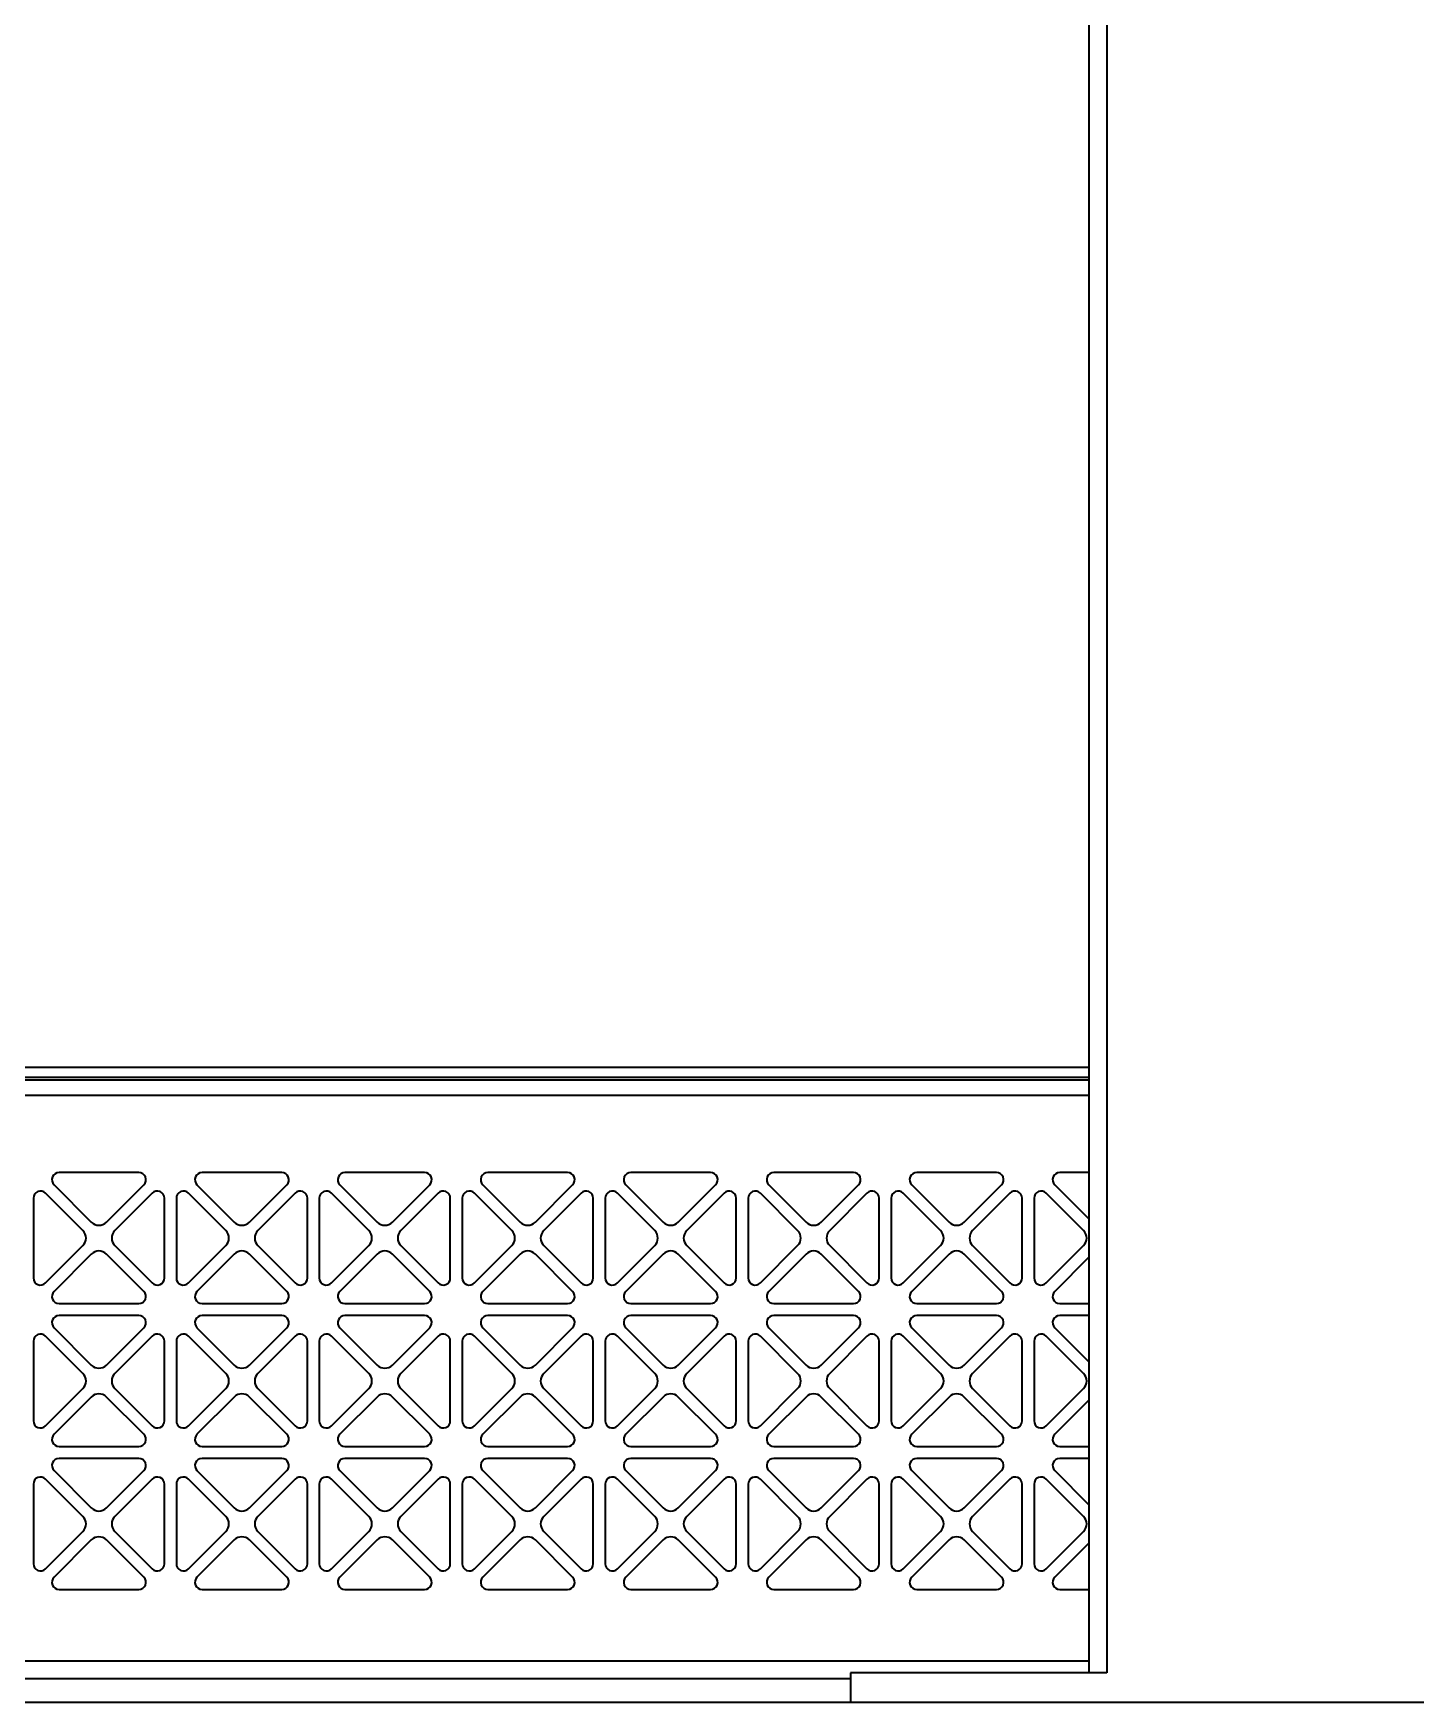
# Model space of a CAD drawing. Header units: millimetres. Extents: x 32496 to 166256, y 3504 to 23939.
# Drawn here: x 41824.4 to 42056.5, y 15203.3 to 15483.6 of the extents above; entities that cross this region are included whole.
import ezdxf

# ---------------------------------------------------------------- set-up
doc = ezdxf.new("R2010")
doc.units = ezdxf.units.MM
doc.layers.get('0').update_dxf_attribs({"lineweight": 35})

msp = doc.modelspace()

# ---------------------------------------------------------------- linework, layer by layer
at = {"linetype": 'Continuous'}
for p, q in [((42001.64, 17717.349), (42001.64, 15208.349)), ((42004.64, 17717.349), (42004.64, 15208.349)), ((41624.14, 15310.049), (42001.64, 15310.049)), ((41621.94, 15308.349), (42001.64, 15308.349)), ((42001.64, 15307.849), (41730.665, 15307.849)), ((41611.94, 15305.349), (42001.64, 15305.349)), ((41842.128, 15292.349), (41828.751, 15292.349)), ((41866.128, 15292.349), (41852.751, 15292.349)), ((41890.128, 15292.349), (41876.751, 15292.349)), ((41914.128, 15292.349), (41900.751, 15292.349)), ((41938.128, 15292.349), (41924.751, 15292.349)), ((41962.128, 15292.349), (41948.751, 15292.349)), ((41986.128, 15292.349), (41972.751, 15292.349)), ((42001.64, 15292.349), (41996.751, 15292.349)), ((41827.903, 15290.3), (41834.167, 15284.036)), ((41836.713, 15284.036), (41842.977, 15290.3)), ((41851.903, 15290.3), (41858.167, 15284.036)), ((41860.713, 15284.036), (41866.977, 15290.3)), ((41875.903, 15290.3), (41882.167, 15284.036)), ((41884.713, 15284.036), (41890.977, 15290.3)), ((41899.903, 15290.3), (41906.167, 15284.036)), ((41908.713, 15284.036), (41914.977, 15290.3)), ((41923.903, 15290.3), (41930.167, 15284.036)), ((41932.713, 15284.036), (41938.977, 15290.3)), ((41947.903, 15290.3), (41954.167, 15284.036)), ((41956.713, 15284.036), (41962.977, 15290.3)), ((41971.903, 15290.3), (41978.167, 15284.036)), ((41980.713, 15284.036), (41986.977, 15290.3)), ((41995.903, 15290.3), (42001.64, 15284.563)), ((41824.44, 15288.037), (41824.44, 15274.66)), ((41832.753, 15282.621), (41826.488, 15288.886)), ((41844.391, 15288.886), (41838.127, 15282.621)), ((41846.44, 15274.66), (41846.44, 15288.037)), ((41848.44, 15288.037), (41848.44, 15274.66)), ((41856.753, 15282.621), (41850.488, 15288.886)), ((41868.391, 15288.886), (41862.127, 15282.621)), ((41870.44, 15274.66), (41870.44, 15288.037)), ((41872.44, 15288.037), (41872.44, 15274.66)), ((41880.753, 15282.621), (41874.488, 15288.886)), ((41892.391, 15288.886), (41886.127, 15282.621)), ((41894.44, 15274.66), (41894.44, 15288.037)), ((41896.44, 15288.037), (41896.44, 15274.66)), ((41904.753, 15282.621), (41898.488, 15288.886)), ((41916.391, 15288.886), (41910.127, 15282.621)), ((41918.44, 15274.66), (41918.44, 15288.037)), ((41920.44, 15288.037), (41920.44, 15274.66)), ((41928.753, 15282.621), (41922.488, 15288.886)), ((41940.391, 15288.886), (41934.127, 15282.621)), ((41942.44, 15274.66), (41942.44, 15288.037)), ((41944.44, 15288.037), (41944.44, 15274.66)), ((41952.753, 15282.621), (41946.488, 15288.886)), ((41964.391, 15288.886), (41958.127, 15282.621)), ((41966.44, 15274.66), (41966.44, 15288.037)), ((41968.44, 15288.037), (41968.44, 15274.66)), ((41976.753, 15282.621), (41970.488, 15288.886)), ((41988.391, 15288.886), (41982.127, 15282.621)), ((41990.44, 15274.66), (41990.44, 15288.037)), ((41992.44, 15288.037), (41992.44, 15274.66)), ((42000.753, 15282.621), (41994.488, 15288.886)), ((41826.488, 15273.811), (41832.753, 15280.076)), ((41834.167, 15278.662), (41827.903, 15272.397)), ((41842.977, 15272.397), (41836.713, 15278.662)), ((41838.127, 15280.076), (41844.391, 15273.811)), ((41850.488, 15273.811), (41856.753, 15280.076)), ((41858.167, 15278.662), (41851.903, 15272.397)), ((41866.977, 15272.397), (41860.713, 15278.662)), ((41862.127, 15280.076), (41868.391, 15273.811)), ((41874.488, 15273.811), (41880.753, 15280.076)), ((41882.167, 15278.662), (41875.903, 15272.397)), ((41890.977, 15272.397), (41884.713, 15278.662)), ((41886.127, 15280.076), (41892.391, 15273.811)), ((41898.488, 15273.811), (41904.753, 15280.076)), ((41906.167, 15278.662), (41899.903, 15272.397)), ((41914.977, 15272.397), (41908.713, 15278.662)), ((41910.127, 15280.076), (41916.391, 15273.811)), ((41922.488, 15273.811), (41928.753, 15280.076)), ((41930.167, 15278.662), (41923.903, 15272.397)), ((41938.977, 15272.397), (41932.713, 15278.662)), ((41934.127, 15280.076), (41940.391, 15273.811)), ((41946.488, 15273.811), (41952.753, 15280.076)), ((41954.167, 15278.662), (41947.903, 15272.397)), ((41962.977, 15272.397), (41956.713, 15278.662)), ((41958.127, 15280.076), (41964.391, 15273.811)), ((41970.488, 15273.811), (41976.753, 15280.076)), ((41978.167, 15278.662), (41971.903, 15272.397)), ((41986.977, 15272.397), (41980.713, 15278.662)), ((41982.127, 15280.076), (41988.391, 15273.811)), ((41994.488, 15273.811), (42000.753, 15280.076)), ((42001.64, 15278.134), (41995.903, 15272.397)), ((41828.751, 15270.349), (41842.128, 15270.349)), ((41852.751, 15270.349), (41866.128, 15270.349)), ((41876.751, 15270.349), (41890.128, 15270.349)), ((41900.751, 15270.349), (41914.128, 15270.349)), ((41924.751, 15270.349), (41938.128, 15270.349)), ((41948.751, 15270.349), (41962.128, 15270.349)), ((41972.751, 15270.349), (41986.128, 15270.349)), ((41996.751, 15270.349), (42001.64, 15270.349)), ((41842.128, 15268.349), (41828.751, 15268.349)), ((41866.128, 15268.349), (41852.751, 15268.349)), ((41890.128, 15268.349), (41876.751, 15268.349)), ((41914.128, 15268.349), (41900.751, 15268.349)), ((41938.128, 15268.349), (41924.751, 15268.349)), ((41962.128, 15268.349), (41948.751, 15268.349)), ((41986.128, 15268.349), (41972.751, 15268.349)), ((42001.64, 15268.349), (41996.751, 15268.349)), ((41832.753, 15258.621), (41826.488, 15264.886)), ((41827.903, 15266.3), (41834.167, 15260.036)), ((41836.713, 15260.036), (41842.977, 15266.3)), ((41844.391, 15264.886), (41838.127, 15258.621)), ((41856.753, 15258.621), (41850.488, 15264.886)), ((41851.903, 15266.3), (41858.167, 15260.036)), ((41860.713, 15260.036), (41866.977, 15266.3)), ((41868.391, 15264.886), (41862.127, 15258.621)), ((41880.753, 15258.621), (41874.488, 15264.886)), ((41875.903, 15266.3), (41882.167, 15260.036)), ((41884.713, 15260.036), (41890.977, 15266.3)), ((41892.391, 15264.886), (41886.127, 15258.621)), ((41904.753, 15258.621), (41898.488, 15264.886)), ((41899.903, 15266.3), (41906.167, 15260.036)), ((41908.713, 15260.036), (41914.977, 15266.3)), ((41916.391, 15264.886), (41910.127, 15258.621)), ((41928.753, 15258.621), (41922.488, 15264.886)), ((41923.903, 15266.3), (41930.167, 15260.036)), ((41932.713, 15260.036), (41938.977, 15266.3)), ((41940.391, 15264.886), (41934.127, 15258.621)), ((41952.753, 15258.621), (41946.488, 15264.886)), ((41947.903, 15266.3), (41954.167, 15260.036)), ((41956.713, 15260.036), (41962.977, 15266.3)), ((41964.391, 15264.886), (41958.127, 15258.621)), ((41976.753, 15258.621), (41970.488, 15264.886)), ((41971.903, 15266.3), (41978.167, 15260.036)), ((41980.713, 15260.036), (41986.977, 15266.3)), ((41988.391, 15264.886), (41982.127, 15258.621)), ((42000.753, 15258.621), (41994.488, 15264.886)), ((41995.903, 15266.3), (42001.64, 15260.563)), ((41824.44, 15264.037), (41824.44, 15250.66)), ((41846.44, 15250.66), (41846.44, 15264.037)), ((41848.44, 15264.037), (41848.44, 15250.66)), ((41870.44, 15250.66), (41870.44, 15264.037)), ((41872.44, 15264.037), (41872.44, 15250.66)), ((41894.44, 15250.66), (41894.44, 15264.037)), ((41896.44, 15264.037), (41896.44, 15250.66)), ((41918.44, 15250.66), (41918.44, 15264.037)), ((41920.44, 15264.037), (41920.44, 15250.66)), ((41942.44, 15250.66), (41942.44, 15264.037)), ((41944.44, 15264.037), (41944.44, 15250.66)), ((41966.44, 15250.66), (41966.44, 15264.037)), ((41968.44, 15264.037), (41968.44, 15250.66)), ((41990.44, 15250.66), (41990.44, 15264.037)), ((41992.44, 15264.037), (41992.44, 15250.66)), ((41826.488, 15249.811), (41832.753, 15256.076)), ((41838.127, 15256.076), (41844.391, 15249.811)), ((41850.488, 15249.811), (41856.753, 15256.076)), ((41862.127, 15256.076), (41868.391, 15249.811)), ((41874.488, 15249.811), (41880.753, 15256.076)), ((41886.127, 15256.076), (41892.391, 15249.811)), ((41898.488, 15249.811), (41904.753, 15256.076)), ((41910.127, 15256.076), (41916.391, 15249.811)), ((41922.488, 15249.811), (41928.753, 15256.076)), ((41934.127, 15256.076), (41940.391, 15249.811)), ((41946.488, 15249.811), (41952.753, 15256.076)), ((41958.127, 15256.076), (41964.391, 15249.811)), ((41970.488, 15249.811), (41976.753, 15256.076)), ((41982.127, 15256.076), (41988.391, 15249.811)), ((41994.488, 15249.811), (42000.753, 15256.076)), ((41834.167, 15254.662), (41827.903, 15248.397)), ((41842.977, 15248.397), (41836.713, 15254.662)), ((41858.167, 15254.662), (41851.903, 15248.397)), ((41866.977, 15248.397), (41860.713, 15254.662)), ((41882.167, 15254.662), (41875.903, 15248.397)), ((41890.977, 15248.397), (41884.713, 15254.662)), ((41906.167, 15254.662), (41899.903, 15248.397)), ((41914.977, 15248.397), (41908.713, 15254.662)), ((41930.167, 15254.662), (41923.903, 15248.397)), ((41938.977, 15248.397), (41932.713, 15254.662)), ((41954.167, 15254.662), (41947.903, 15248.397)), ((41962.977, 15248.397), (41956.713, 15254.662)), ((41978.167, 15254.662), (41971.903, 15248.397)), ((41986.977, 15248.397), (41980.713, 15254.662)), ((42001.64, 15254.134), (41995.903, 15248.397)), ((41828.751, 15246.349), (41842.128, 15246.349)), ((41852.751, 15246.349), (41866.128, 15246.349)), ((41876.751, 15246.349), (41890.128, 15246.349)), ((41900.751, 15246.349), (41914.128, 15246.349)), ((41924.751, 15246.349), (41938.128, 15246.349)), ((41948.751, 15246.349), (41962.128, 15246.349)), ((41972.751, 15246.349), (41986.128, 15246.349)), ((41996.751, 15246.349), (42001.64, 15246.349)), ((41827.903, 15242.3), (41834.167, 15236.036)), ((41842.128, 15244.349), (41828.751, 15244.349)), ((41836.713, 15236.036), (41842.977, 15242.3)), ((41851.903, 15242.3), (41858.167, 15236.036)), ((41866.128, 15244.349), (41852.751, 15244.349)), ((41860.713, 15236.036), (41866.977, 15242.3)), ((41875.903, 15242.3), (41882.167, 15236.036)), ((41890.128, 15244.349), (41876.751, 15244.349)), ((41884.713, 15236.036), (41890.977, 15242.3)), ((41899.903, 15242.3), (41906.167, 15236.036)), ((41914.128, 15244.349), (41900.751, 15244.349)), ((41908.713, 15236.036), (41914.977, 15242.3)), ((41923.903, 15242.3), (41930.167, 15236.036)), ((41938.128, 15244.349), (41924.751, 15244.349)), ((41932.713, 15236.036), (41938.977, 15242.3)), ((41947.903, 15242.3), (41954.167, 15236.036)), ((41962.128, 15244.349), (41948.751, 15244.349)), ((41956.713, 15236.036), (41962.977, 15242.3)), ((41971.903, 15242.3), (41978.167, 15236.036)), ((41986.128, 15244.349), (41972.751, 15244.349)), ((41980.713, 15236.036), (41986.977, 15242.3)), ((41995.903, 15242.3), (42001.64, 15236.563)), ((42001.64, 15244.349), (41996.751, 15244.349)), ((41824.44, 15240.037), (41824.44, 15226.66)), ((41832.753, 15234.621), (41826.488, 15240.886)), ((41844.391, 15240.886), (41838.127, 15234.621)), ((41846.44, 15226.66), (41846.44, 15240.037)), ((41848.44, 15240.037), (41848.44, 15226.66)), ((41856.753, 15234.621), (41850.488, 15240.886)), ((41868.391, 15240.886), (41862.127, 15234.621)), ((41870.44, 15226.66), (41870.44, 15240.037)), ((41872.44, 15240.037), (41872.44, 15226.66)), ((41880.753, 15234.621), (41874.488, 15240.886)), ((41892.391, 15240.886), (41886.127, 15234.621)), ((41894.44, 15226.66), (41894.44, 15240.037)), ((41896.44, 15240.037), (41896.44, 15226.66)), ((41904.753, 15234.621), (41898.488, 15240.886)), ((41916.391, 15240.886), (41910.127, 15234.621)), ((41918.44, 15226.66), (41918.44, 15240.037)), ((41920.44, 15240.037), (41920.44, 15226.66)), ((41928.753, 15234.621), (41922.488, 15240.886)), ((41940.391, 15240.886), (41934.127, 15234.621)), ((41942.44, 15226.66), (41942.44, 15240.037)), ((41944.44, 15240.037), (41944.44, 15226.66)), ((41952.753, 15234.621), (41946.488, 15240.886)), ((41964.391, 15240.886), (41958.127, 15234.621)), ((41966.44, 15226.66), (41966.44, 15240.037)), ((41968.44, 15240.037), (41968.44, 15226.66)), ((41976.753, 15234.621), (41970.488, 15240.886)), ((41988.391, 15240.886), (41982.127, 15234.621)), ((41990.44, 15226.66), (41990.44, 15240.037)), ((41992.44, 15240.037), (41992.44, 15226.66)), ((42000.753, 15234.621), (41994.488, 15240.886)), ((41826.488, 15225.811), (41832.753, 15232.076)), ((41834.167, 15230.662), (41827.903, 15224.397)), ((41842.977, 15224.397), (41836.713, 15230.662)), ((41838.127, 15232.076), (41844.391, 15225.811)), ((41850.488, 15225.811), (41856.753, 15232.076)), ((41858.167, 15230.662), (41851.903, 15224.397)), ((41866.977, 15224.397), (41860.713, 15230.662)), ((41862.127, 15232.076), (41868.391, 15225.811)), ((41874.488, 15225.811), (41880.753, 15232.076)), ((41882.167, 15230.662), (41875.903, 15224.397)), ((41890.977, 15224.397), (41884.713, 15230.662)), ((41886.127, 15232.076), (41892.391, 15225.811)), ((41898.488, 15225.811), (41904.753, 15232.076)), ((41906.167, 15230.662), (41899.903, 15224.397)), ((41914.977, 15224.397), (41908.713, 15230.662)), ((41910.127, 15232.076), (41916.391, 15225.811)), ((41922.488, 15225.811), (41928.753, 15232.076)), ((41930.167, 15230.662), (41923.903, 15224.397)), ((41938.977, 15224.397), (41932.713, 15230.662)), ((41934.127, 15232.076), (41940.391, 15225.811)), ((41946.488, 15225.811), (41952.753, 15232.076)), ((41954.167, 15230.662), (41947.903, 15224.397)), ((41962.977, 15224.397), (41956.713, 15230.662)), ((41958.127, 15232.076), (41964.391, 15225.811)), ((41970.488, 15225.811), (41976.753, 15232.076)), ((41978.167, 15230.662), (41971.903, 15224.397)), ((41986.977, 15224.397), (41980.713, 15230.662)), ((41982.127, 15232.076), (41988.391, 15225.811)), ((41994.488, 15225.811), (42000.753, 15232.076)), ((42001.64, 15230.134), (41995.903, 15224.397)), ((41828.751, 15222.349), (41842.128, 15222.349)), ((41852.751, 15222.349), (41866.128, 15222.349)), ((41876.751, 15222.349), (41890.128, 15222.349)), ((41900.751, 15222.349), (41914.128, 15222.349)), ((41924.751, 15222.349), (41938.128, 15222.349)), ((41948.751, 15222.349), (41962.128, 15222.349)), ((41972.751, 15222.349), (41986.128, 15222.349)), ((41996.751, 15222.349), (42001.64, 15222.349)), ((41611.94, 15210.349), (42001.64, 15210.349)), ((41961.64, 15208.349), (41961.64, 15203.349)), ((42004.64, 15208.349), (41961.64, 15208.349)), ((41961.64, 15207.349), (41134.64, 15207.349)), ((41961.64, 15203.349), (41134.64, 15203.349)), ((42141.64, 15203.349), (41961.64, 15203.349))]:
    msp.add_line(p, q, dxfattribs=at)
for centre, radius, start, end in [((41828.751, 15291.149), 1.2, 90, 225), ((41842.128, 15291.149), 1.2, 315, 90), ((41852.751, 15291.149), 1.2, 90, 225), ((41866.128, 15291.149), 1.2, 315, 90), ((41876.751, 15291.149), 1.2, 90, 225), ((41890.128, 15291.149), 1.2, 315, 90), ((41900.751, 15291.149), 1.2, 90, 225), ((41914.128, 15291.149), 1.2, 315, 90), ((41924.751, 15291.149), 1.2, 90, 225), ((41938.128, 15291.149), 1.2, 315, 90), ((41948.751, 15291.149), 1.2, 90, 225), ((41962.128, 15291.149), 1.2, 315, 90), ((41972.751, 15291.149), 1.2, 90, 225), ((41986.128, 15291.149), 1.2, 315, 90), ((41996.751, 15291.149), 1.2, 90, 225), ((41825.64, 15288.037), 1.2, 45, 180), ((41845.24, 15288.037), 1.2, 0, 135), ((41849.64, 15288.037), 1.2, 45, 180), ((41869.24, 15288.037), 1.2, 0, 135), ((41873.64, 15288.037), 1.2, 45, 180), ((41893.24, 15288.037), 1.2, 0, 135), ((41897.64, 15288.037), 1.2, 45, 180), ((41917.24, 15288.037), 1.2, 0, 135), ((41921.64, 15288.037), 1.2, 45, 180), ((41941.24, 15288.037), 1.2, 0, 135), ((41945.64, 15288.037), 1.2, 45, 180), ((41965.24, 15288.037), 1.2, 0, 135), ((41969.64, 15288.037), 1.2, 45, 180), ((41989.24, 15288.037), 1.2, 0, 135), ((41993.64, 15288.037), 1.2, 45, 180), ((41835.44, 15285.308), 1.8, 225, 315), ((41859.44, 15285.308), 1.8, 225, 315), ((41883.44, 15285.308), 1.8, 225, 315), ((41907.44, 15285.308), 1.8, 225, 315), ((41931.44, 15285.308), 1.8, 225, 315), ((41955.44, 15285.308), 1.8, 225, 315), ((41979.44, 15285.308), 1.8, 225, 315), ((41831.48, 15281.349), 1.8, 315, 45), ((41839.4, 15281.349), 1.8, 135, 225), ((41855.48, 15281.349), 1.8, 315, 45), ((41863.4, 15281.349), 1.8, 135, 225), ((41879.48, 15281.349), 1.8, 315, 45), ((41887.4, 15281.349), 1.8, 135, 225), ((41903.48, 15281.349), 1.8, 315, 45), ((41911.4, 15281.349), 1.8, 135, 225), ((41927.48, 15281.349), 1.8, 315, 45), ((41935.4, 15281.349), 1.8, 135, 225), ((41951.48, 15281.349), 1.8, 315, 45), ((41959.4, 15281.349), 1.8, 135, 225), ((41975.48, 15281.349), 1.8, 315, 45), ((41983.4, 15281.349), 1.8, 135, 225), ((41999.48, 15281.349), 1.8, 315, 45), ((41835.44, 15277.389), 1.8, 45, 135), ((41859.44, 15277.389), 1.8, 45, 135), ((41883.44, 15277.389), 1.8, 45, 135), ((41907.44, 15277.389), 1.8, 45, 135), ((41931.44, 15277.389), 1.8, 45, 135), ((41955.44, 15277.389), 1.8, 45, 135), ((41979.44, 15277.389), 1.8, 45, 135), ((41825.64, 15274.66), 1.2, 180, 315), ((41845.24, 15274.66), 1.2, 225, 0), ((41849.64, 15274.66), 1.2, 180, 315), ((41869.24, 15274.66), 1.2, 225, 0), ((41873.64, 15274.66), 1.2, 180, 315), ((41893.24, 15274.66), 1.2, 225, 0), ((41897.64, 15274.66), 1.2, 180, 315), ((41917.24, 15274.66), 1.2, 225, 0), ((41921.64, 15274.66), 1.2, 180, 315), ((41941.24, 15274.66), 1.2, 225, 0), ((41945.64, 15274.66), 1.2, 180, 315), ((41965.24, 15274.66), 1.2, 225, 0), ((41969.64, 15274.66), 1.2, 180, 315), ((41989.24, 15274.66), 1.2, 225, 0), ((41993.64, 15274.66), 1.2, 180, 315), ((41828.751, 15271.549), 1.2, 135, 270), ((41842.128, 15271.549), 1.2, 270, 45), ((41852.751, 15271.549), 1.2, 135, 270), ((41866.128, 15271.549), 1.2, 270, 45), ((41876.751, 15271.549), 1.2, 135, 270), ((41890.128, 15271.549), 1.2, 270, 45), ((41900.751, 15271.549), 1.2, 135, 270), ((41914.128, 15271.549), 1.2, 270, 45), ((41924.751, 15271.549), 1.2, 135, 270), ((41938.128, 15271.549), 1.2, 270, 45), ((41948.751, 15271.549), 1.2, 135, 270), ((41962.128, 15271.549), 1.2, 270, 45), ((41972.751, 15271.549), 1.2, 135, 270), ((41986.128, 15271.549), 1.2, 270, 45), ((41996.751, 15271.549), 1.2, 135, 270), ((41828.751, 15267.149), 1.2, 90, 225), ((41842.128, 15267.149), 1.2, 315, 90), ((41852.751, 15267.149), 1.2, 90, 225), ((41866.128, 15267.149), 1.2, 315, 90), ((41876.751, 15267.149), 1.2, 90, 225), ((41890.128, 15267.149), 1.2, 315, 90), ((41900.751, 15267.149), 1.2, 90, 225), ((41914.128, 15267.149), 1.2, 315, 90), ((41924.751, 15267.149), 1.2, 90, 225), ((41938.128, 15267.149), 1.2, 315, 90), ((41948.751, 15267.149), 1.2, 90, 225), ((41962.128, 15267.149), 1.2, 315, 90), ((41972.751, 15267.149), 1.2, 90, 225), ((41986.128, 15267.149), 1.2, 315, 90), ((41996.751, 15267.149), 1.2, 90, 225), ((41825.64, 15264.037), 1.2, 45, 180), ((41845.24, 15264.037), 1.2, 0, 135), ((41849.64, 15264.037), 1.2, 45, 180), ((41869.24, 15264.037), 1.2, 0, 135), ((41873.64, 15264.037), 1.2, 45, 180), ((41893.24, 15264.037), 1.2, 0, 135), ((41897.64, 15264.037), 1.2, 45, 180), ((41917.24, 15264.037), 1.2, 0, 135), ((41921.64, 15264.037), 1.2, 45, 180), ((41941.24, 15264.037), 1.2, 0, 135), ((41945.64, 15264.037), 1.2, 45, 180), ((41965.24, 15264.037), 1.2, 0, 135), ((41969.64, 15264.037), 1.2, 45, 180), ((41989.24, 15264.037), 1.2, 0, 135), ((41993.64, 15264.037), 1.2, 45, 180), ((41831.48, 15257.349), 1.8, 315, 45), ((41835.44, 15261.308), 1.8, 225, 315), ((41839.4, 15257.349), 1.8, 135, 225), ((41855.48, 15257.349), 1.8, 315, 45), ((41859.44, 15261.308), 1.8, 225, 315), ((41863.4, 15257.349), 1.8, 135, 225), ((41879.48, 15257.349), 1.8, 315, 45), ((41883.44, 15261.308), 1.8, 225, 315), ((41887.4, 15257.349), 1.8, 135, 225), ((41903.48, 15257.349), 1.8, 315, 45), ((41907.44, 15261.308), 1.8, 225, 315), ((41911.4, 15257.349), 1.8, 135, 225), ((41927.48, 15257.349), 1.8, 315, 45), ((41931.44, 15261.308), 1.8, 225, 315), ((41935.4, 15257.349), 1.8, 135, 225), ((41951.48, 15257.349), 1.8, 315, 45), ((41955.44, 15261.308), 1.8, 225, 315), ((41959.4, 15257.349), 1.8, 135, 225), ((41975.48, 15257.349), 1.8, 315, 45), ((41979.44, 15261.308), 1.8, 225, 315), ((41983.4, 15257.349), 1.8, 135, 225), ((41999.48, 15257.349), 1.8, 315, 45), ((41835.44, 15253.389), 1.8, 45, 135), ((41859.44, 15253.389), 1.8, 45, 135), ((41883.44, 15253.389), 1.8, 45, 135), ((41907.44, 15253.389), 1.8, 45, 135), ((41931.44, 15253.389), 1.8, 45, 135), ((41955.44, 15253.389), 1.8, 45, 135), ((41979.44, 15253.389), 1.8, 45, 135), ((41825.64, 15250.66), 1.2, 180, 315), ((41845.24, 15250.66), 1.2, 225, 0), ((41849.64, 15250.66), 1.2, 180, 315), ((41869.24, 15250.66), 1.2, 225, 0), ((41873.64, 15250.66), 1.2, 180, 315), ((41893.24, 15250.66), 1.2, 225, 0), ((41897.64, 15250.66), 1.2, 180, 315), ((41917.24, 15250.66), 1.2, 225, 0), ((41921.64, 15250.66), 1.2, 180, 315), ((41941.24, 15250.66), 1.2, 225, 0), ((41945.64, 15250.66), 1.2, 180, 315), ((41965.24, 15250.66), 1.2, 225, 0), ((41969.64, 15250.66), 1.2, 180, 315), ((41989.24, 15250.66), 1.2, 225, 0), ((41993.64, 15250.66), 1.2, 180, 315), ((41828.751, 15247.549), 1.2, 135, 270), ((41842.128, 15247.549), 1.2, 270, 45), ((41852.751, 15247.549), 1.2, 135, 270), ((41866.128, 15247.549), 1.2, 270, 45), ((41876.751, 15247.549), 1.2, 135, 270), ((41890.128, 15247.549), 1.2, 270, 45), ((41900.751, 15247.549), 1.2, 135, 270), ((41914.128, 15247.549), 1.2, 270, 45), ((41924.751, 15247.549), 1.2, 135, 270), ((41938.128, 15247.549), 1.2, 270, 45), ((41948.751, 15247.549), 1.2, 135, 270), ((41962.128, 15247.549), 1.2, 270, 45), ((41972.751, 15247.549), 1.2, 135, 270), ((41986.128, 15247.549), 1.2, 270, 45), ((41996.751, 15247.549), 1.2, 135, 270), ((41828.751, 15243.149), 1.2, 90, 225), ((41842.128, 15243.149), 1.2, 315, 90), ((41852.751, 15243.149), 1.2, 90, 225), ((41866.128, 15243.149), 1.2, 315, 90), ((41876.751, 15243.149), 1.2, 90, 225), ((41890.128, 15243.149), 1.2, 315, 90), ((41900.751, 15243.149), 1.2, 90, 225), ((41914.128, 15243.149), 1.2, 315, 90), ((41924.751, 15243.149), 1.2, 90, 225), ((41938.128, 15243.149), 1.2, 315, 90), ((41948.751, 15243.149), 1.2, 90, 225), ((41962.128, 15243.149), 1.2, 315, 90), ((41972.751, 15243.149), 1.2, 90, 225), ((41986.128, 15243.149), 1.2, 315, 90), ((41996.751, 15243.149), 1.2, 90, 225), ((41825.64, 15240.037), 1.2, 45, 180), ((41845.24, 15240.037), 1.2, 0, 135), ((41849.64, 15240.037), 1.2, 45, 180), ((41869.24, 15240.037), 1.2, 0, 135), ((41873.64, 15240.037), 1.2, 45, 180), ((41893.24, 15240.037), 1.2, 0, 135), ((41897.64, 15240.037), 1.2, 45, 180), ((41917.24, 15240.037), 1.2, 0, 135), ((41921.64, 15240.037), 1.2, 45, 180), ((41941.24, 15240.037), 1.2, 0, 135), ((41945.64, 15240.037), 1.2, 45, 180), ((41965.24, 15240.037), 1.2, 0, 135), ((41969.64, 15240.037), 1.2, 45, 180), ((41989.24, 15240.037), 1.2, 0, 135), ((41993.64, 15240.037), 1.2, 45, 180), ((41831.48, 15233.349), 1.8, 315, 45), ((41835.44, 15237.308), 1.8, 225, 315), ((41839.4, 15233.349), 1.8, 135, 225), ((41855.48, 15233.349), 1.8, 315, 45), ((41859.44, 15237.308), 1.8, 225, 315), ((41863.4, 15233.349), 1.8, 135, 225), ((41879.48, 15233.349), 1.8, 315, 45), ((41883.44, 15237.308), 1.8, 225, 315), ((41887.4, 15233.349), 1.8, 135, 225), ((41903.48, 15233.349), 1.8, 315, 45), ((41907.44, 15237.308), 1.8, 225, 315), ((41911.4, 15233.349), 1.8, 135, 225), ((41927.48, 15233.349), 1.8, 315, 45), ((41931.44, 15237.308), 1.8, 225, 315), ((41935.4, 15233.349), 1.8, 135, 225), ((41951.48, 15233.349), 1.8, 315, 45), ((41955.44, 15237.308), 1.8, 225, 315), ((41959.4, 15233.349), 1.8, 135, 225), ((41975.48, 15233.349), 1.8, 315, 45), ((41979.44, 15237.308), 1.8, 225, 315), ((41983.4, 15233.349), 1.8, 135, 225), ((41999.48, 15233.349), 1.8, 315, 45), ((41835.44, 15229.389), 1.8, 45, 135), ((41859.44, 15229.389), 1.8, 45, 135), ((41883.44, 15229.389), 1.8, 45, 135), ((41907.44, 15229.389), 1.8, 45, 135), ((41931.44, 15229.389), 1.8, 45, 135), ((41955.44, 15229.389), 1.8, 45, 135), ((41979.44, 15229.389), 1.8, 45, 135), ((41825.64, 15226.66), 1.2, 180, 315), ((41845.24, 15226.66), 1.2, 225, 0), ((41849.64, 15226.66), 1.2, 180, 315), ((41869.24, 15226.66), 1.2, 225, 0), ((41873.64, 15226.66), 1.2, 180, 315), ((41893.24, 15226.66), 1.2, 225, 0), ((41897.64, 15226.66), 1.2, 180, 315), ((41917.24, 15226.66), 1.2, 225, 0), ((41921.64, 15226.66), 1.2, 180, 315), ((41941.24, 15226.66), 1.2, 225, 0), ((41945.64, 15226.66), 1.2, 180, 315), ((41965.24, 15226.66), 1.2, 225, 0), ((41969.64, 15226.66), 1.2, 180, 315), ((41989.24, 15226.66), 1.2, 225, 0), ((41993.64, 15226.66), 1.2, 180, 315), ((41828.751, 15223.549), 1.2, 135, 270), ((41842.128, 15223.549), 1.2, 270, 45), ((41852.751, 15223.549), 1.2, 135, 270), ((41866.128, 15223.549), 1.2, 270, 45), ((41876.751, 15223.549), 1.2, 135, 270), ((41890.128, 15223.549), 1.2, 270, 45), ((41900.751, 15223.549), 1.2, 135, 270), ((41914.128, 15223.549), 1.2, 270, 45), ((41924.751, 15223.549), 1.2, 135, 270), ((41938.128, 15223.549), 1.2, 270, 45), ((41948.751, 15223.549), 1.2, 135, 270), ((41962.128, 15223.549), 1.2, 270, 45), ((41972.751, 15223.549), 1.2, 135, 270), ((41986.128, 15223.549), 1.2, 270, 45), ((41996.751, 15223.549), 1.2, 135, 270)]:
    msp.add_arc(centre, radius, start, end, dxfattribs=at)

doc.saveas('drawing.dxf')
